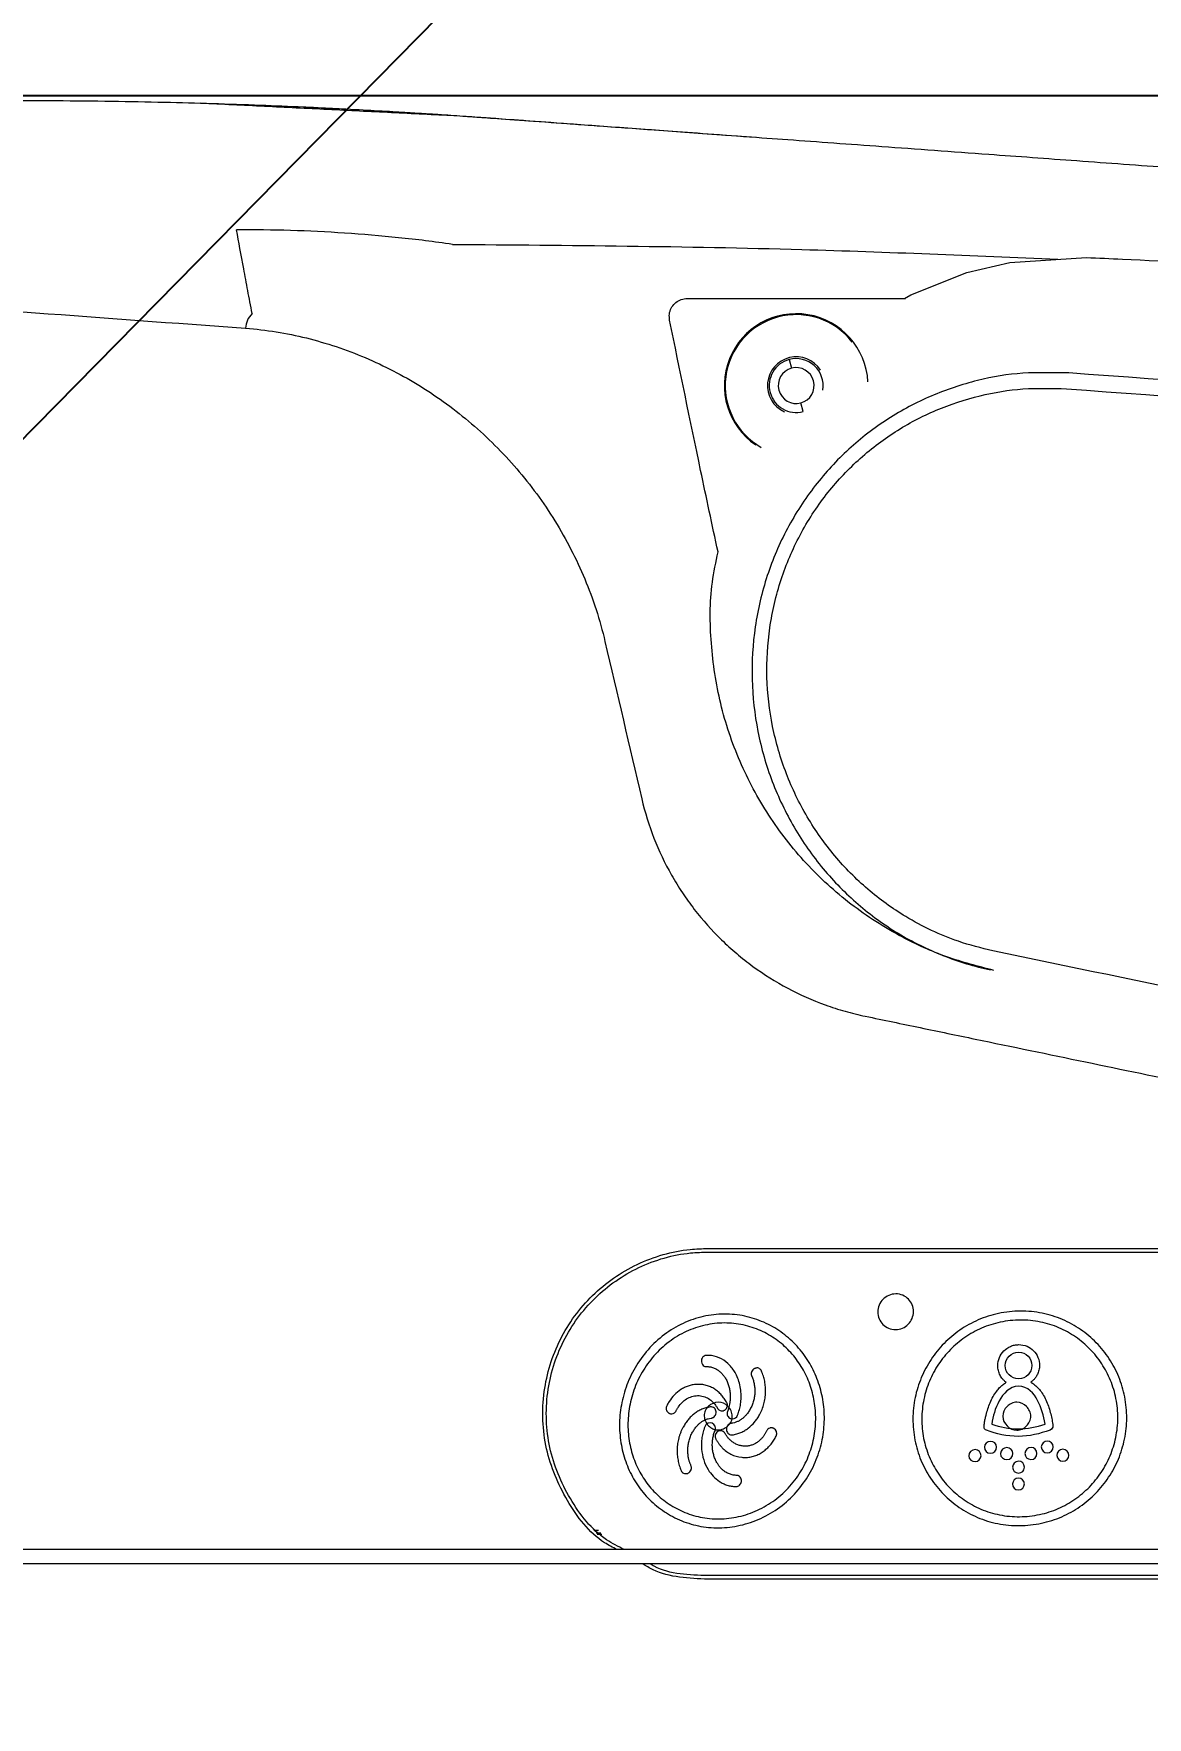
# Model space of a CAD drawing. Extents: x 1268 to 7307, y -579 to 1973.
# Drawn here: x 1518.3 to 1580.3, y 174.6 to 268.3 of the extents above; entities that cross this region are included whole.
import ezdxf

# ---------------------------------------------------------------- set-up
doc = ezdxf.new("R2010")
doc.units = 0
doc.header["$LTSCALE"] = 20
doc.header["$MEASUREMENT"] = 0
doc.layers.get('0').update_dxf_attribs({"linetype": 'CONTINUOUS'})
doc.layers.get('DEFPOINTS').update_dxf_attribs({"linetype": 'CONTINUOUS'})
doc.styles.get("Standard").update_dxf_attribs({"font": 'NanumGothic.ttf'})
doc.dimstyles.get("Standard").update_dxf_attribs({"dimtxt": 2.7, "dimasz": 2.5, "dimexe": 1.5, "dimexo": 1.5, "dimgap": 1.5, "dimtad": 1, "dimdec": 0, "dimlfac": 10, "dimzin": 0, "dimdsep": 46, "dimtxsty": 'Standard', "dimcen": 0, "dimclrt": 2, "dimadec": 0, "dimazin": 0, "dimtfac": 1, "dimtdec": 0, "dimtmove": 0, "dimatfit": 3, "dimfxl": 0, "dimtolj": 1, "dimtzin": 0, "dimarcsym": 0})

# ---------------------------------------------------------------- blocks, each defined once
blk = doc.blocks.new('*D33')
at = {"color": 3, "lineweight": -2}
for p, q in [((1588.554, 264.808), (1291.513, 264.808)), ((1296.513, 244.808), (1296.513, 52.105)), ((1296.513, -187.53), (1296.513, 5.173)), ((1431.038, -207.53), (1291.513, -207.53))]:
    blk.add_line(p, q, dxfattribs=at)
at = {"color": 3}
for points in [[(1293.18, 244.808), (1299.847, 244.808), (1296.513, 264.808)], [(1293.18, -187.53), (1299.847, -187.53), (1296.513, -207.53)]]:
    blk.add_solid(points, dxfattribs=at)
at = {"layer": 'DEFPOINTS', "color": 0}
for p in [(1296.513, 264.808), (1590.054, 264.808), (1432.538, -207.53)]:
    blk.add_point(p, dxfattribs=at)
at = {"color": 2, "insert": (1296.513, 28.639), "char_height": 25, "attachment_point": 5}
blk.add_mtext('\\A1;475', dxfattribs=at)
blk = doc.blocks.new('*D35')
at = {"color": 3, "lineweight": -2}
for p, q in [((2087.964, 209.622), (2087.964, -460.781)), ((1407.538, -209.03), (1407.538, -460.781)), ((1427.538, -455.781), (2067.964, -455.781))]:
    blk.add_line(p, q, dxfattribs=at)
at = {"color": 3}
for points in [[(1427.538, -452.448), (1427.538, -459.114), (1407.538, -455.781)], [(2067.964, -452.448), (2067.964, -459.114), (2087.964, -455.781)]]:
    blk.add_solid(points, dxfattribs=at)
at = {"layer": 'DEFPOINTS', "color": 0}
for p in [(2087.964, 211.122), (1407.538, -207.53), (2087.964, -455.781)]:
    blk.add_point(p, dxfattribs=at)
at = {"color": 2, "insert": (1747.751, -432.172), "char_height": 25, "attachment_point": 5}
blk.add_mtext('\\A1;680', dxfattribs=at)
blk = doc.blocks.new('A$C46AA2DB5')
at = {"color": 7, "linetype": 'Continuous', "lineweight": 15}
for p, q in [((127.705, 81.101), (139.852, 81.101)), ((133.382, 77.703), (133.511, 77.22)), ((134.158, 74.808), (134.029, 75.289)), ((122.892, 12.409), (122.633, 12.409)), ((122.691, 12.343), (122.949, 12.343))]:
    blk.add_line(p, q, dxfattribs=at)
at = {"color": 7, "linetype": 'Continuous', "lineweight": 15, "flags": 128}
blk.add_lwpolyline([(139.805, 81.101), (140.147, 81.308), (143.272, 82.549), (145.657, 83.112), (149.921, 83.383), (149.921, 83.383), (149.921, 83.383)], dxfattribs=at)
at = {"color": 7, "linetype": 'Continuous', "lineweight": 15}
for centre, radius, start, end in [((104.271, 79.429), 1.136, 133.00834, 179.22493), ((133.77, 76.255), 4, 3.02273, 235.68553), ((133.77, 76.255), 3.948, 37.70177, 240.54084), ((133.77, 76.255), 1.6, 32.44035, 245.8085), ((133.77, 76.255), 1.5, 105, 285), ((133.77, 76.255), 1, 105, 285), ((133.77, 76.255), 1.5, 350.52139, 105), ((133.77, 76.255), 1, 285, 105)]:
    blk.add_arc(centre, radius, start, end, dxfattribs=at)
for points, knots in [([(27.184, 85.83), (31.2, 86.619), (39.031, 88.156), (50.416, 89.756), (60.835, 90.868), (70.043, 91.55), (77.992, 91.926), (84.24, 92.083), (88.971, 92.126), (92.494, 92.12), (95.63, 92.086), (99.427, 92.013), (102.973, 91.905), (105.931, 91.783), (107.464, 91.712), (108.904, 91.641), (110.524, 91.552), (111.926, 91.47), (113.039, 91.4), (113.922, 91.343), (114.584, 91.298), (115.241, 91.252), (115.926, 91.204), (117.272, 91.108), (119.319, 90.96), (121.941, 90.77), (125.014, 90.547), (128.791, 90.272), (133.298, 89.944), (138.542, 89.562), (143.982, 89.166), (149.408, 88.77), (154.66, 88.387), (160.212, 87.983), (166.011, 87.56), (169.929, 87.274), (171.917, 87.129)], [0, 0, 0, 0, 0.06588, 0.12849, 0.184468, 0.23369, 0.276023, 0.311348, 0.333203, 0.351273, 0.367744, 0.383278, 0.41167, 0.424411, 0.430365, 0.4364, 0.44979, 0.466374, 0.483853, 0.504703, 0.529161, 0.556654, 0.586539, 0.618902, 0.653783, 0.682664, 0.713064, 0.744985, 0.778423, 0.813373, 0.84983, 0.878166, 0.907344, 0.937361, 0.968219, 1, 1, 1, 1]), ([(115.411, 91.245), (115.623, 91.229), (116.046, 91.199), (116.719, 91.151), (118.435, 91.026), (121.038, 90.837), (124.527, 90.583), (128.034, 90.328), (130.609, 90.14), (131.51, 90.074)], [0, 0, 0, 0, 0.155867, 0.310461, 0.463993, 0.616573, 0.768215, 0.918931, 1, 1, 1, 1]), ([(25.459, 85.216), (25.458, 85.216), (26.058, 85.172), (27.856, 85.041), (28.606, 84.986), (29.617, 84.91), (29.732, 84.901), (29.908, 84.888), (29.967, 84.884), (30.086, 84.875), (30.147, 84.87), (30.475, 84.844), (30.802, 84.818), (31.583, 84.758), (32.037, 84.724), (33.07, 84.645), (33.65, 84.601), (35.572, 84.456), (37.095, 84.342), (39.739, 84.144), (40.683, 84.073), (42.674, 83.925), (43.721, 83.847), (47.015, 83.601), (49.412, 83.423), (54.604, 83.037), (57.398, 82.829), (61.892, 82.496), (63.441, 82.381), (65.842, 82.203), (66.657, 82.143), (68.305, 82.021), (69.138, 81.959), (73.344, 81.649), (76.815, 81.392), (83.97, 80.863), (87.653, 80.59), (95.233, 80.029), (99.129, 79.741), (103.135, 79.445)], [0, 0, 0, 0, 0.25, 0.25, 0.375, 0.375, 0.390625, 0.390625, 0.398438, 0.398438, 0.40625, 0.40625, 0.4375, 0.4375, 0.46875, 0.46875, 0.5, 0.5, 0.5625, 0.5625, 0.59375, 0.59375, 0.625, 0.625, 0.6875, 0.6875, 0.75, 0.75, 0.78125, 0.78125, 0.796875, 0.796875, 0.8125, 0.8125, 0.875, 0.875, 0.9375, 0.9375, 1, 1, 1, 1]), ([(114.638, 84.114), (113.641, 84.258), (112.643, 84.381), (110.645, 84.588), (109.644, 84.673), (106.64, 84.872), (104.638, 84.933), (102.633, 84.922)], [0, 0, 0, 0, 0.25, 0.25, 0.5, 0.5, 1, 1, 1, 1]), ([(103.496, 80.26), (103.411, 80.699), (103.331, 81.126), (103.175, 81.955), (103.1, 82.357), (102.883, 83.524), (102.751, 84.25), (102.633, 84.922)], [0, 0, 0, 0, 0.25, 0.25, 0.5, 0.5, 1, 1, 1, 1]), ([(114.638, 84.114), (121.123, 84.062), (132.361, 83.973), (143.588, 83.488), (148.336, 83.282)], [0, 0, 0, 0, 0.5771032, 1, 1, 1, 1]), ([(149.921, 83.383), (150.587, 83.353), (153.917, 83.205), (167.9, 82.493), (182.501, 81.538), (194.442, 80.776), (195.738, 80.693)], [0, 0, 0, 0, 0.043576, 0.2178821, 0.9151174, 1, 1, 1, 1]), ([(126.726, 79.901), (126.714, 80.014), (126.691, 80.239), (126.8, 80.566), (127.003, 80.84), (127.287, 81.03), (127.536, 81.096), (127.677, 81.1), (127.705, 81.101)], [0, 0, 0, 0, 0.190439, 0.380886, 0.571144, 0.761285, 0.951491, 1, 1, 1, 1]), ([(129.42, 66.999), (129.096, 68.511), (128.177, 72.807), (127.296, 77.112), (126.726, 79.901)], [0, 0, 0, 0, 0.351899, 1, 1, 1, 1]), ([(103.135, 79.445), (104.278, 79.36), (105.403, 79.177), (107.069, 78.766), (107.62, 78.606), (108.715, 78.24), (109.257, 78.035), (110.85, 77.359), (111.874, 76.827), (113.354, 75.909), (113.838, 75.583), (114.786, 74.89), (115.252, 74.521), (116.603, 73.365), (117.441, 72.528), (118.604, 71.176), (118.975, 70.709), (119.686, 69.741), (120.025, 69.239), (120.984, 67.69), (121.537, 66.615), (122.469, 64.38), (122.848, 63.22), (123.13, 62.014)], [0, 0, 0, 0, 0.125, 0.125, 0.1875, 0.1875, 0.25, 0.25, 0.375, 0.375, 0.4375, 0.4375, 0.5, 0.5, 0.625, 0.625, 0.6875, 0.6875, 0.75, 0.75, 0.875, 0.875, 1, 1, 1, 1]), ([(148.94, 76.959), (148.94, 76.959), (148.085, 76.959), (146.381, 77.036), (143.791, 76.584), (141.253, 75.743), (138.827, 74.457), (136.647, 72.77), (134.746, 70.717), (133.212, 68.338), (132.074, 65.683), (131.411, 62.845), (131.232, 59.912), (131.561, 57), (132.356, 54.216), (133.595, 51.637), (135.204, 49.334), (137.163, 47.347), (139.404, 45.708), (141.904, 44.486), (143.677, 43.925), (144.59, 43.754), (144.59, 43.754)], [0, 0, 0, 0, 0.000001, 0.050954, 0.101904, 0.156146, 0.210384, 0.265166, 0.319947, 0.376463, 0.432986, 0.491224, 0.549472, 0.607681, 0.665894, 0.72237, 0.778842, 0.834059, 0.889268, 0.944635, 0.999999, 1, 1, 1, 1]), ([(660.362, 39.629), (660.306, 39.633), (660.193, 39.642), (659.19, 39.716), (657.47, 39.842), (654.831, 40.033), (651.918, 40.241), (648.659, 40.474), (645.289, 40.715), (641.223, 41.007), (636.465, 41.35), (631.024, 41.743), (624.952, 42.181), (618.32, 42.661), (610.679, 43.214), (602.036, 43.84), (592.424, 44.538), (582.4, 45.268), (571.902, 46.033), (560.932, 46.833), (549.57, 47.663), (538.052, 48.504), (526.442, 49.351), (514.801, 50.201), (495.629, 51.599), (468.92, 53.546), (433.738, 56.112), (398.656, 58.743), (362.194, 61.402), (326.216, 64.028), (290.731, 66.622), (255.232, 69.218), (219.748, 71.809), (184.299, 74.393), (160.724, 76.104), (148.939, 76.959)], [0, 0, 0, 0, 0.027372, 0.054795, 0.082215, 0.109598, 0.136936, 0.151643, 0.166403, 0.181164, 0.195871, 0.210561, 0.225305, 0.240052, 0.254747, 0.272442, 0.290188, 0.307935, 0.32563, 0.34405, 0.362487, 0.380988, 0.399545, 0.418111, 0.436617, 0.49118, 0.545744, 0.604368, 0.662992, 0.719145, 0.775332, 0.831526, 0.887707, 0.943865, 1, 1, 1, 1]), ([(144.716, 44.8), (144.069, 44.961), (142.375, 45.383), (139.996, 46.529), (137.708, 48.181), (135.853, 50.055), (134.325, 52.224), (133.146, 54.653), (132.385, 57.277), (132.065, 60.023), (132.227, 62.789), (132.848, 65.467), (133.92, 67.971), (135.369, 70.215), (137.168, 72.149), (139.232, 73.738), (141.529, 74.946), (143.934, 75.738), (146.386, 76.146), (148.003, 76.1), (148.811, 76.078)], [0, 0, 0, 0, 0.042133, 0.110458, 0.165742, 0.221034, 0.277576, 0.334122, 0.392344, 0.45056, 0.508731, 0.56689, 0.623305, 0.679715, 0.734449, 0.789185, 0.843487, 0.897795, 0.948896, 1, 1, 1, 1]), ([(148.811, 76.078), (160.601, 75.213), (184.187, 73.485), (219.652, 70.892), (255.152, 68.301), (290.667, 65.711), (326.168, 63.122), (361.616, 60.536), (397.004, 57.954), (431.324, 55.377), (466.598, 52.803), (494.021, 50.804), (513.683, 49.367), (525.589, 48.492), (537.465, 47.617), (549.245, 46.745), (560.867, 45.884), (572.024, 45.054), (582.639, 44.265), (592.713, 43.518), (602.373, 42.803), (611.061, 42.162), (618.746, 41.594), (625.418, 41.099), (631.527, 40.646), (637, 40.24), (641.785, 39.888), (645.872, 39.589), (649.259, 39.342), (652.525, 39.107), (655.44, 38.899), (658.082, 38.708), (659.807, 38.584), (660.814, 38.511), (660.927, 38.503), (660.983, 38.499)], [0, 0, 0, 0, 0.056053, 0.11213, 0.168229, 0.22434, 0.280444, 0.336516, 0.392465, 0.448413, 0.504362, 0.560311, 0.5792, 0.59815, 0.617091, 0.635974, 0.65479, 0.673589, 0.69134, 0.709143, 0.726945, 0.744697, 0.759462, 0.774279, 0.789092, 0.803853, 0.818628, 0.833458, 0.848287, 0.863062, 0.890402, 0.917786, 0.945205, 0.972628, 1, 1, 1, 1]), ([(144.768, 43.718), (143.887, 43.945), (142.125, 44.4), (139.431, 45.616), (136.761, 47.329), (134.251, 49.617), (132.168, 52.304), (130.556, 55.304), (129.475, 58.54), (128.972, 61.905), (128.949, 64.768), (129.302, 66.438), (129.42, 66.999)], [0, 0, 0, 0, 0.088255, 0.17651, 0.285824, 0.395139, 0.50485, 0.614563, 0.724495, 0.834429, 0.94431, 1, 1, 1, 1]), ([(125.176, 53.261), (125.528, 51.758), (126.083, 50.345), (127.022, 48.687), (127.223, 48.359), (127.647, 47.721), (127.869, 47.412), (128.566, 46.51), (129.07, 45.945), (129.885, 45.151), (130.167, 44.895), (130.75, 44.402), (131.053, 44.164), (131.981, 43.487), (132.626, 43.083), (133.968, 42.369), (134.664, 42.059), (135.749, 41.666), (136.118, 41.546), (136.862, 41.336), (137.237, 41.243), (137.617, 41.165)], [0, 0, 0, 0, 0.25, 0.25, 0.3125, 0.3125, 0.375, 0.375, 0.5, 0.5, 0.5625, 0.5625, 0.625, 0.625, 0.75, 0.75, 0.875, 0.875, 0.9375, 0.9375, 1, 1, 1, 1]), ([(236.798, 25.696), (236.146, 25.832), (232.883, 26.508), (219.178, 29.351), (197.621, 33.824), (170.185, 39.516), (153.206, 43.039), (144.716, 44.8)], [0, 0, 0, 0, 0.02123, 0.10615, 0.44585, 0.722876, 1, 1, 1, 1]), ([(144.622, 43.747), (144.621, 43.747), (144.619, 43.748), (144.617, 43.748), (144.616, 43.748)], [0, 0, 0, 0, 0.4997034, 1, 1, 1, 1]), ([(137.617, 41.165), (138.635, 40.953), (139.654, 40.742), (141.694, 40.318), (142.715, 40.107), (145.776, 39.471), (147.818, 39.048), (153.943, 37.777), (158.028, 36.929), (170.288, 34.386), (178.467, 32.689), (203.015, 27.596), (219.393, 24.198), (235.783, 20.798)], [0, 0, 0, 0, 0.03125, 0.03125, 0.0625, 0.0625, 0.125, 0.125, 0.25, 0.25, 0.5, 0.5, 1, 1, 1, 1]), ([(123.796, 11.487), (123.561, 11.609), (122.396, 12.212), (120.926, 14.161), (119.693, 17.063), (119.567, 20.249), (120.496, 23.252), (122.322, 25.752), (124.866, 27.506), (127.182, 28.186), (128.534, 28.232), (128.867, 28.244)], [0, 0, 0, 0, 0.03412, 0.168882, 0.301765, 0.438181, 0.567023, 0.696294, 0.825818, 0.957006, 1, 1, 1, 1]), ([(128.867, 28.244), (130.982, 28.244), (133.1, 28.244), (136.282, 28.244), (137.343, 28.244), (139.467, 28.244), (140.529, 28.244), (145.84, 28.244), (150.09, 28.244), (162.845, 28.244), (171.353, 28.244), (179.867, 28.244)], [0, 0, 0, 0, 0.125, 0.125, 0.1875, 0.1875, 0.25, 0.25, 0.5, 0.5, 1, 1, 1, 1]), ([(124.202, 11.487), (123.867, 11.657), (122.62, 12.289), (121.076, 14.267), (119.889, 17.11), (119.771, 20.223), (120.671, 23.153), (122.467, 25.607), (124.954, 27.329), (127.222, 27.989), (128.543, 28.033), (128.867, 28.044)], [0, 0, 0, 0, 0.048654, 0.181078, 0.313762, 0.444934, 0.573671, 0.700876, 0.828497, 0.957927, 1, 1, 1, 1]), ([(128.867, 28.044), (130.982, 28.044), (133.1, 28.044), (136.282, 28.044), (137.343, 28.044), (139.467, 28.044), (140.529, 28.044), (145.84, 28.044), (150.091, 28.044), (162.845, 28.044), (171.353, 28.044), (179.867, 28.044)], [0, 0, 0, 0, 0.125, 0.125, 0.1875, 0.1875, 0.25, 0.25, 0.5, 0.5, 1, 1, 1, 1]), ([(138.314, 24.715), (138.315, 24.846), (138.368, 25.103), (138.586, 25.433), (138.915, 25.657), (139.31, 25.742), (139.706, 25.664), (140.031, 25.439), (140.246, 25.112), (140.321, 24.723), (140.241, 24.336), (140.023, 24.008), (139.694, 23.784), (139.3, 23.699), (138.905, 23.776), (138.579, 24), (138.364, 24.327), (138.314, 24.585), (138.314, 24.715)], [0, 0, 0, 0, 0.062788, 0.124103, 0.186242, 0.250521, 0.314803, 0.376358, 0.437614, 0.50034, 0.562998, 0.624193, 0.686207, 0.75037, 0.814573, 0.876051, 0.937248, 1, 1, 1, 1]), ([(123.942, 18.538), (123.95, 18.918), (124.037, 19.688), (124.378, 20.817), (124.936, 21.897), (125.708, 22.866), (126.658, 23.66), (127.732, 24.229), (128.879, 24.555), (130.051, 24.628), (131.187, 24.452), (132.232, 24.052), (133.151, 23.465), (133.929, 22.723), (134.551, 21.855), (135.006, 20.884), (135.283, 19.832), (135.37, 18.724), (135.252, 17.59), (134.92, 16.468), (134.366, 15.397), (133.593, 14.432), (132.632, 13.639), (131.538, 13.07), (130.375, 12.739), (129.193, 12.661), (128.055, 12.832), (127.011, 13.223), (126.09, 13.803), (125.313, 14.54), (124.696, 15.41), (124.25, 16.384), (123.984, 17.439), (123.934, 18.169), (123.942, 18.538)], [0, 0, 0, 0, 0.031096, 0.063086, 0.095945, 0.12988, 0.163756, 0.196652, 0.228996, 0.261182, 0.292672, 0.323059, 0.352775, 0.382002, 0.410987, 0.440102, 0.469592, 0.499725, 0.530663, 0.562359, 0.594916, 0.628665, 0.662724, 0.696101, 0.728931, 0.761284, 0.792697, 0.823049, 0.852749, 0.882007, 0.911054, 0.940232, 0.969799, 1, 1, 1, 1]), ([(140.264, 18.761), (140.266, 19.158), (140.349, 19.944), (140.697, 21.067), (141.246, 22.09), (141.975, 22.988), (142.862, 23.734), (143.888, 24.305), (145.033, 24.667), (146.247, 24.797), (147.459, 24.681), (148.597, 24.326), (149.617, 23.763), (150.496, 23.021), (151.216, 22.126), (151.754, 21.106), (152.091, 19.987), (152.202, 18.809), (152.079, 17.631), (151.733, 16.512), (151.187, 15.492), (150.462, 14.596), (149.579, 13.85), (148.556, 13.277), (147.414, 12.913), (146.202, 12.779), (144.99, 12.89), (143.849, 13.241), (142.826, 13.801), (141.943, 14.541), (141.219, 15.435), (140.676, 16.456), (140.337, 17.578), (140.262, 18.364), (140.264, 18.761)], [0, 0, 0, 0, 0.031809, 0.062908, 0.093643, 0.124251, 0.154935, 0.185939, 0.217769, 0.250595, 0.283303, 0.314881, 0.345773, 0.376349, 0.406855, 0.437489, 0.468474, 0.500137, 0.531795, 0.56277, 0.593398, 0.623914, 0.654517, 0.685451, 0.71722, 0.75001, 0.782706, 0.814305, 0.845235, 0.875858, 0.906419, 0.93712, 0.968198, 1, 1, 1, 1]), ([(124.41, 18.548), (124.417, 18.896), (124.497, 19.6), (124.807, 20.633), (125.317, 21.621), (126.022, 22.51), (126.898, 23.238), (127.893, 23.762), (128.954, 24.064), (130.033, 24.13), (131.072, 23.964), (132.025, 23.595), (132.864, 23.057), (133.573, 22.378), (134.14, 21.583), (134.556, 20.694), (134.808, 19.732), (134.887, 18.717), (134.777, 17.678), (134.472, 16.647), (133.963, 15.663), (133.253, 14.779), (132.372, 14.054), (131.372, 13.533), (130.307, 13.231), (129.225, 13.16), (128.182, 13.317), (127.224, 13.676), (126.38, 14.208), (125.668, 14.885), (125.102, 15.682), (124.693, 16.575), (124.449, 17.541), (124.403, 18.211), (124.41, 18.548)], [0, 0, 0, 0, 0.031046, 0.06296, 0.095727, 0.129561, 0.163554, 0.196813, 0.229518, 0.261824, 0.293214, 0.323496, 0.353107, 0.382245, 0.411163, 0.44022, 0.469658, 0.499737, 0.530678, 0.562452, 0.595093, 0.628878, 0.662897, 0.696193, 0.728945, 0.761282, 0.792715, 0.823072, 0.852772, 0.882031, 0.911083, 0.940265, 0.969824, 1, 1, 1, 1]), ([(140.76, 18.763), (140.761, 19.127), (140.837, 19.847), (141.156, 20.877), (141.66, 21.815), (142.327, 22.638), (143.14, 23.322), (144.081, 23.846), (145.131, 24.177), (146.244, 24.296), (147.355, 24.191), (148.398, 23.865), (149.333, 23.349), (150.139, 22.668), (150.798, 21.849), (151.292, 20.914), (151.601, 19.887), (151.703, 18.807), (151.59, 17.728), (151.272, 16.702), (150.772, 15.767), (150.107, 14.945), (149.298, 14.261), (148.36, 13.736), (147.313, 13.403), (146.201, 13.28), (145.09, 13.382), (144.045, 13.704), (143.108, 14.217), (142.298, 14.896), (141.635, 15.715), (141.137, 16.651), (140.826, 17.679), (140.758, 18.399), (140.76, 18.763)], [0, 0, 0, 0, 0.031804, 0.0629, 0.093633, 0.12424, 0.154924, 0.185931, 0.217764, 0.250587, 0.283293, 0.314871, 0.345763, 0.37634, 0.406848, 0.437484, 0.468471, 0.500138, 0.531799, 0.562778, 0.59341, 0.62393, 0.654537, 0.685475, 0.717247, 0.75004, 0.782737, 0.814335, 0.845261, 0.875879, 0.906435, 0.937131, 0.968204, 1, 1, 1, 1]), ([(145.458, 20.795), (145.434, 20.813), (145.387, 20.848), (145.323, 20.909), (145.252, 20.984), (145.18, 21.078), (145.088, 21.231), (145.007, 21.445), (144.967, 21.78), (145.049, 22.177), (145.305, 22.561), (145.624, 22.781), (145.918, 22.875), (146.232, 22.907), (146.621, 22.835), (147.005, 22.575), (147.255, 22.189), (147.327, 21.798), (147.294, 21.514), (147.243, 21.346), (147.184, 21.208), (147.097, 21.064), (146.978, 20.921), (146.882, 20.843), (146.833, 20.804)], [0, 0, 0, 0, 0.015243, 0.030459, 0.045739, 0.068692, 0.091635, 0.138081, 0.185969, 0.264673, 0.341649, 0.419055, 0.459504, 0.500311, 0.581768, 0.65832, 0.734493, 0.81392, 0.858651, 0.881405, 0.904233, 0.936098, 0.967748, 1, 1, 1, 1]), ([(130.505, 18.964), (130.524, 19.015), (130.564, 19.117), (130.611, 19.274), (130.65, 19.433), (130.679, 19.595), (130.707, 19.837), (130.714, 20.159), (130.666, 20.551), (130.566, 20.925), (130.385, 21.341), (130.086, 21.764), (129.625, 22.13), (129.194, 22.276), (128.906, 22.296), (128.789, 22.298), (128.684, 22.279), (128.574, 22.216), (128.496, 22.082), (128.487, 21.93), (128.54, 21.789), (128.633, 21.702), (128.716, 21.675), (128.768, 21.671), (128.813, 21.673), (128.913, 21.668), (129.067, 21.643), (129.256, 21.571), (129.429, 21.468), (129.579, 21.344), (129.713, 21.203), (129.787, 21.099), (129.824, 21.046)], [0, 0, 0, 0, 0.0246314, 0.0492308, 0.0738883, 0.0986934, 0.123734, 0.1838208, 0.2437294, 0.3021288, 0.3590572, 0.4489812, 0.5347646, 0.6238251, 0.6509705, 0.6665022, 0.6769026, 0.6992465, 0.7211924, 0.7439389, 0.7660237, 0.7878564, 0.7992344, 0.8052772, 0.811535, 0.819765, 0.8506747, 0.8822022, 0.91149, 0.9422039, 0.9706968, 1, 1, 1, 1]), ([(131.453, 21.557), (131.44, 21.551), (131.414, 21.539), (131.379, 21.514), (131.328, 21.466), (131.288, 21.399), (131.267, 21.32), (131.263, 21.261), (131.269, 21.203), (131.285, 21.169), (131.292, 21.152)], [0, 0, 0, 0, 0.087997, 0.176161, 0.266471, 0.520402, 0.643446, 0.766633, 0.885666, 1, 1, 1, 1]), ([(131.838, 21.422), (131.834, 21.433), (131.825, 21.456), (131.805, 21.487), (131.777, 21.52), (131.738, 21.553), (131.671, 21.588), (131.591, 21.601), (131.51, 21.587), (131.473, 21.567), (131.453, 21.557)], [0, 0, 0, 0, 0.077345, 0.155936, 0.237465, 0.357371, 0.480209, 0.728143, 0.861644, 1, 1, 1, 1]), ([(145.4, 21.722), (145.399, 21.319), (145.732, 20.987), (146.568, 20.991), (146.881, 21.324), (146.885, 22.133), (146.577, 22.478), (145.728, 22.474), (145.402, 22.129), (145.4, 21.724), (145.4, 21.724), (145.4, 21.723), (145.4, 21.722)], [0.000411, 0.000411, 0.000411, 0.000411, 0.25, 0.25, 0.5, 0.5, 0.75, 0.75, 1, 1, 1, 1.000411, 1.000411, 1.000411, 1.000411]), ([(128.22, 20.676), (128.181, 20.673), (128.103, 20.668), (127.986, 20.65), (127.871, 20.624), (127.722, 20.58), (127.544, 20.506), (127.277, 20.355), (126.979, 20.105), (126.738, 19.799), (126.608, 19.572), (126.544, 19.444), (126.527, 19.343), (126.546, 19.238), (126.598, 19.147), (126.663, 19.094), (126.724, 19.063), (126.779, 19.041), (126.876, 19.037), (126.996, 19.087), (127.07, 19.168), (127.108, 19.24), (127.145, 19.314), (127.241, 19.472), (127.41, 19.68), (127.66, 19.881), (127.954, 20.018), (128.28, 20.07), (128.607, 20.03), (128.9, 19.898), (129.141, 19.703), (129.285, 19.523), (129.357, 19.407), (129.379, 19.369), (129.396, 19.337), (129.43, 19.289), (129.494, 19.236), (129.589, 19.199), (129.678, 19.2), (129.747, 19.223), (129.779, 19.244), (129.795, 19.255)], [0, 0, 0, 0, 0.0183895, 0.0366824, 0.0549655, 0.0733258, 0.1085411, 0.1443984, 0.215355, 0.2870759, 0.3232024, 0.3362189, 0.3532291, 0.3692298, 0.3849788, 0.4011704, 0.4076111, 0.4168896, 0.4287222, 0.4518107, 0.4750562, 0.4779577, 0.4889614, 0.5137034, 0.5630398, 0.612038, 0.6611155, 0.712173, 0.7638423, 0.8125437, 0.8602622, 0.907382, 0.9190137, 0.9236743, 0.9283052, 0.9357106, 0.9509508, 0.9665242, 0.9824603, 0.9910829, 1, 1, 1, 1]), ([(129.898, 19.679), (129.878, 19.715), (129.837, 19.788), (129.768, 19.891), (129.695, 19.991), (129.587, 20.119), (129.439, 20.267), (129.235, 20.421), (129.012, 20.545), (128.763, 20.634), (128.497, 20.684), (128.313, 20.679), (128.22, 20.676)], [0, 0, 0, 0, 0.0603585, 0.1202452, 0.1798575, 0.2393957, 0.3629901, 0.4835817, 0.6094372, 0.7332036, 0.8656036, 1, 1, 1, 1]), ([(129.824, 21.046), (129.843, 21.013), (129.881, 20.947), (129.93, 20.842), (129.973, 20.734), (130.023, 20.585), (130.07, 20.392), (130.1, 20.153), (130.104, 19.909), (130.084, 19.69), (130.048, 19.499), (130.006, 19.335), (129.963, 19.216), (129.936, 19.136), (129.928, 19.095), (129.925, 19.027), (129.944, 18.935), (129.996, 18.856), (130.045, 18.814), (130.079, 18.792), (130.103, 18.782), (130.115, 18.777)], [0, 0, 0, 0, 0.047591, 0.09544, 0.143722, 0.192608, 0.290574, 0.389857, 0.490863, 0.592534, 0.662121, 0.73163, 0.801441, 0.81885, 0.836056, 0.85335, 0.902541, 0.950745, 0.967224, 0.983533, 1, 1, 1, 1]), ([(130.217, 17.872), (130.258, 17.879), (130.339, 17.892), (130.459, 17.922), (130.577, 17.959), (130.727, 18.018), (130.907, 18.108), (131.174, 18.287), (131.407, 18.512), (131.602, 18.771), (131.714, 18.96), (131.804, 19.133), (131.893, 19.336), (131.979, 19.595), (132.045, 19.913), (132.072, 20.23), (132.064, 20.545), (132.022, 20.85), (131.95, 21.145), (131.876, 21.33), (131.838, 21.422)], [0, 0, 0, 0, 0.027808, 0.055435, 0.082999, 0.110617, 0.163937, 0.217914, 0.325162, 0.379301, 0.434512, 0.472384, 0.50978, 0.583346, 0.654825, 0.726762, 0.796342, 0.865845, 0.933434, 1, 1, 1, 1]), ([(131.292, 21.152), (131.307, 21.118), (131.336, 21.05), (131.373, 20.944), (131.404, 20.834), (131.439, 20.683), (131.466, 20.487), (131.473, 20.246), (131.453, 20.003), (131.403, 19.759), (131.325, 19.521), (131.246, 19.372), (131.206, 19.297)], [0, 0, 0, 0, 0.0577723, 0.1161327, 0.175279, 0.2354012, 0.358873, 0.4827519, 0.6110083, 0.7377776, 0.8697259, 1, 1, 1, 1]), ([(144.222, 18.34), (144.23, 18.409), (144.247, 18.549), (144.285, 18.758), (144.342, 19.018), (144.428, 19.321), (144.557, 19.671), (144.718, 20.002), (144.899, 20.282), (145.084, 20.499), (145.261, 20.666), (145.393, 20.753), (145.458, 20.795)], [0, 0, 0, 0, 0.073804, 0.148533, 0.224327, 0.355862, 0.481351, 0.617723, 0.743893, 0.833348, 0.918248, 1, 1, 1, 1]), ([(146.833, 20.804), (146.864, 20.785), (146.926, 20.746), (147.015, 20.68), (147.102, 20.608), (147.185, 20.528), (147.266, 20.44), (147.389, 20.29), (147.545, 20.056), (147.761, 19.623), (147.91, 19.165), (148.011, 18.707), (148.041, 18.483), (148.057, 18.371)], [0, 0, 0, 0, 0.038758, 0.07811, 0.118236, 0.159303, 0.201471, 0.244884, 0.367564, 0.500634, 0.759342, 0.879419, 1, 1, 1, 1]), ([(130.201, 18.761), (130.16, 18.561), (130.023, 18.391), (129.77, 18.225), (129.676, 18.183), (129.481, 18.138), (129.377, 18.136), (129.183, 18.179), (129.089, 18.223), (128.926, 18.341), (128.855, 18.414), (128.741, 18.581), (128.698, 18.672), (128.649, 18.869), (128.645, 18.972), (128.705, 19.272), (128.841, 19.443), (129.18, 19.664), (129.388, 19.719), (129.786, 19.637), (129.956, 19.504), (130.125, 19.255), (130.168, 19.161), (130.216, 18.967), (130.221, 18.862), (130.201, 18.761)], [0, 0, 0, 0, 0.125, 0.125, 0.1875, 0.1875, 0.25, 0.25, 0.3125, 0.3125, 0.375, 0.375, 0.4375, 0.4375, 0.5, 0.5, 0.625, 0.625, 0.75, 0.75, 0.875, 0.875, 0.9375, 0.9375, 1, 1, 1, 1]), ([(129.795, 19.255), (129.807, 19.263), (129.831, 19.279), (129.862, 19.309), (129.906, 19.364), (129.935, 19.436), (129.945, 19.516), (129.94, 19.575), (129.926, 19.631), (129.907, 19.663), (129.898, 19.679)], [0, 0, 0, 0, 0.089511, 0.178636, 0.269269, 0.522156, 0.644058, 0.767117, 0.885554, 1, 1, 1, 1]), ([(147.616, 18.476), (147.546, 18.949), (147.421, 19.38), (147, 20.163), (146.668, 20.576), (146.143, 20.574), (145.635, 20.571), (145.289, 20.161), (144.833, 19.334), (144.719, 18.913), (144.65, 18.462)], [0, 0, 0, 0, 0.263518, 0.263518, 0.5, 0.5, 0.5, 0.742116, 0.742116, 1, 1, 1, 1]), ([(146.046, 19.686), (146.249, 19.683), (146.441, 19.586), (146.654, 19.374), (146.714, 19.291), (146.799, 19.11), (146.824, 19.009), (146.825, 18.808), (146.8, 18.707), (146.715, 18.523), (146.656, 18.439), (146.514, 18.295), (146.431, 18.235), (146.248, 18.15), (146.146, 18.126), (145.844, 18.13), (145.65, 18.226), (145.363, 18.508), (145.265, 18.7), (145.265, 19.108), (145.363, 19.303), (145.576, 19.517), (145.66, 19.578), (145.842, 19.662), (145.944, 19.687), (146.046, 19.686)], [0, 0, 0, 0, 0.125, 0.125, 0.1875, 0.1875, 0.25, 0.25, 0.3125, 0.3125, 0.375, 0.375, 0.4375, 0.4375, 0.5, 0.5, 0.625, 0.625, 0.75, 0.75, 0.875, 0.875, 0.9375, 0.9375, 1, 1, 1, 1]), ([(128.987, 19.422), (128.947, 19.416), (128.865, 19.405), (128.745, 19.378), (128.627, 19.342), (128.477, 19.283), (128.296, 19.191), (128.099, 19.055), (127.916, 18.895), (127.754, 18.716), (127.608, 18.52), (127.528, 18.379), (127.487, 18.308)], [0, 0, 0, 0, 0.063655, 0.127089, 0.190637, 0.254633, 0.376987, 0.502339, 0.624695, 0.750512, 0.874135, 1, 1, 1, 1]), ([(128.001, 18.016), (128.019, 18.048), (128.055, 18.113), (128.117, 18.206), (128.196, 18.31), (128.296, 18.422), (128.422, 18.536), (128.559, 18.633), (128.708, 18.712), (128.867, 18.772), (128.98, 18.79), (129.035, 18.799)], [0, 0, 0, 0, 0.082727, 0.164945, 0.246989, 0.37354, 0.496959, 0.623595, 0.746565, 0.874165, 1, 1, 1, 1]), ([(129.035, 18.799), (129.049, 18.801), (129.077, 18.806), (129.118, 18.821), (129.179, 18.852), (129.251, 18.917), (129.307, 19.027), (129.319, 19.149), (129.288, 19.264), (129.221, 19.361), (129.134, 19.412), (129.053, 19.427), (129.01, 19.424), (128.987, 19.422)], [0, 0, 0, 0, 0.044441, 0.088371, 0.132626, 0.258222, 0.382103, 0.505727, 0.628007, 0.746075, 0.865165, 0.930649, 1, 1, 1, 1]), ([(130.115, 18.777), (130.151, 18.759), (130.19, 18.758), (130.231, 18.759), (130.354, 18.761), (130.466, 18.849), (130.505, 18.964)], [0, 0, 0, 0, 0.5, 0.5, 0.5, 1, 1, 1, 1]), ([(131.206, 19.297), (131.188, 19.265), (131.152, 19.2), (131.09, 19.107), (131.011, 19.003), (130.911, 18.891), (130.784, 18.778), (130.647, 18.681), (130.497, 18.602), (130.337, 18.543), (130.225, 18.525), (130.169, 18.516)], [0, 0, 0, 0, 0.0827816, 0.1650678, 0.2471973, 0.3737207, 0.4971784, 0.6237516, 0.7467214, 0.8742346, 1, 1, 1, 1]), ([(127.487, 18.308), (127.461, 18.26), (127.409, 18.164), (127.342, 18.013), (127.284, 17.858), (127.221, 17.651), (127.167, 17.388), (127.139, 17.073), (127.147, 16.76), (127.189, 16.457), (127.259, 16.165), (127.332, 15.982), (127.368, 15.891)], [0, 0, 0, 0, 0.065518, 0.131011, 0.196753, 0.263013, 0.389382, 0.517053, 0.640245, 0.763491, 0.882797, 1, 1, 1, 1]), ([(127.368, 15.891), (127.373, 15.878), (127.383, 15.852), (127.405, 15.816), (127.433, 15.785), (127.478, 15.751), (127.546, 15.72), (127.617, 15.714), (127.666, 15.716), (127.695, 15.718), (127.723, 15.724), (127.763, 15.742), (127.81, 15.773), (127.873, 15.833), (127.918, 15.908), (127.938, 15.987), (127.942, 16.048), (127.935, 16.107), (127.913, 16.169), (127.884, 16.232), (127.857, 16.303), (127.833, 16.374), (127.811, 16.447), (127.792, 16.521), (127.765, 16.648), (127.74, 16.829), (127.735, 17.069), (127.756, 17.31), (127.798, 17.511), (127.846, 17.669), (127.89, 17.788), (127.941, 17.904), (127.981, 17.979), (128.001, 18.016)], [0, 0, 0, 0, 0.014754, 0.029123, 0.04357, 0.058549, 0.088255, 0.119709, 0.131552, 0.139915, 0.150647, 0.161174, 0.184978, 0.208432, 0.25168, 0.272533, 0.293309, 0.314007, 0.3347, 0.360843, 0.387012, 0.413246, 0.439584, 0.466066, 0.492728, 0.574285, 0.656256, 0.740692, 0.824911, 0.868827, 0.912534, 0.956202, 1, 1, 1, 1]), ([(128.7, 18.35), (128.68, 18.299), (128.641, 18.198), (128.594, 18.041), (128.555, 17.881), (128.517, 17.669), (128.492, 17.402), (128.502, 16.984), (128.6, 16.478), (128.831, 15.968), (129.137, 15.565), (129.43, 15.314), (129.699, 15.159), (129.921, 15.069), (130.158, 15.009), (130.324, 14.999), (130.407, 14.994)], [0, 0, 0, 0, 0.037209, 0.074358, 0.111579, 0.149007, 0.221307, 0.293657, 0.434137, 0.570427, 0.673691, 0.778883, 0.833125, 0.886459, 0.943024, 1, 1, 1, 1]), ([(129.381, 16.288), (129.362, 16.32), (129.324, 16.384), (129.275, 16.486), (129.231, 16.591), (129.181, 16.737), (129.134, 16.926), (129.104, 17.161), (129.1, 17.401), (129.123, 17.643), (129.172, 17.885), (129.227, 18.04), (129.255, 18.118)], [0, 0, 0, 0, 0.058877, 0.118259, 0.178385, 0.239489, 0.361905, 0.48633, 0.612891, 0.740046, 0.870276, 1, 1, 1, 1]), ([(129.812, 17.946), (129.807, 17.957), (129.795, 17.979), (129.772, 18.009), (129.741, 18.04), (129.7, 18.069), (129.63, 18.101), (129.527, 18.112), (129.405, 18.069), (129.31, 17.979), (129.269, 17.879), (129.259, 17.799), (129.264, 17.74), (129.278, 17.684), (129.296, 17.651), (129.306, 17.636)], [0, 0, 0, 0, 0.038885, 0.077916, 0.11785, 0.177312, 0.237186, 0.359638, 0.49332, 0.629738, 0.758217, 0.820565, 0.882297, 0.942422, 1, 1, 1, 1]), ([(130.982, 17.239), (130.946, 17.24), (130.874, 17.24), (130.768, 17.252), (130.664, 17.271), (130.564, 17.3), (130.466, 17.337), (130.371, 17.383), (130.261, 17.448), (130.14, 17.54), (130.015, 17.661), (129.904, 17.797), (129.843, 17.896), (129.812, 17.946)], [0, 0, 0, 0, 0.075677, 0.149789, 0.222841, 0.295364, 0.367897, 0.440981, 0.515144, 0.634781, 0.757758, 0.877327, 1, 1, 1, 1]), ([(130.169, 18.516), (130.153, 18.513), (130.122, 18.508), (130.077, 18.49), (130.01, 18.453), (129.937, 18.374), (129.89, 18.248), (129.891, 18.12), (129.932, 18.007), (130.008, 17.917), (130.101, 17.875), (130.173, 17.871), (130.205, 17.872), (130.217, 17.872)], [0, 0, 0, 0, 0.049786, 0.098292, 0.146708, 0.28192, 0.416143, 0.546029, 0.663925, 0.779773, 0.899333, 0.963185, 1, 1, 1, 1]), ([(132.529, 18.229), (132.518, 18.235), (132.495, 18.247), (132.457, 18.258), (132.412, 18.265), (132.359, 18.262), (132.282, 18.242), (132.21, 18.199), (132.152, 18.138), (132.119, 18.079), (132.088, 18.014), (132.051, 17.948), (132.012, 17.885), (131.97, 17.824), (131.904, 17.734), (131.806, 17.623), (131.668, 17.5), (131.516, 17.397), (131.349, 17.316), (131.17, 17.259), (131.045, 17.246), (130.982, 17.239)], [0, 0, 0, 0, 0.019716, 0.039452, 0.059689, 0.089165, 0.119604, 0.18124, 0.213618, 0.246133, 0.284494, 0.322477, 0.360155, 0.397598, 0.43488, 0.529545, 0.621901, 0.715961, 0.808077, 0.903968, 1, 1, 1, 1]), ([(130.993, 16.615), (131.038, 16.618), (131.128, 16.624), (131.262, 16.647), (131.394, 16.68), (131.563, 16.737), (131.765, 16.833), (131.987, 16.979), (132.191, 17.155), (132.371, 17.353), (132.531, 17.571), (132.616, 17.729), (132.66, 17.808)], [0, 0, 0, 0, 0.063397, 0.126544, 0.189856, 0.253743, 0.375763, 0.501192, 0.623901, 0.750064, 0.874284, 1, 1, 1, 1]), ([(147.908, 18.142), (147.313, 17.924), (146.74, 17.789), (146.13, 17.786), (145.487, 17.783), (144.921, 17.923), (144.354, 18.126)], [0, 0, 0, 0, 0.5, 0.5, 0.5, 1, 1, 1, 1]), ([(144.65, 18.462), (145.126, 18.309), (145.6, 18.199), (146.132, 18.202), (146.638, 18.204), (147.119, 18.313), (147.616, 18.476)], [0, 0, 0, 0, 0.5, 0.5, 0.5, 1, 1, 1, 1]), ([(129.306, 17.636), (129.331, 17.591), (129.38, 17.503), (129.465, 17.379), (129.556, 17.262), (129.689, 17.114), (129.877, 16.947), (130.225, 16.729), (130.567, 16.629), (130.861, 16.614), (130.945, 16.615), (130.993, 16.615)], [0, 0, 0, 0, 0.073385, 0.145446, 0.216508, 0.286907, 0.433429, 0.575944, 0.878131, 0.931721, 1, 1, 1, 1]), ([(143.732, 16.381), (143.556, 16.38), (143.371, 16.518), (143.372, 16.701), (143.373, 16.9), (143.533, 17.05), (143.735, 17.051), (143.923, 17.052), (144.055, 16.876), (144.054, 16.704), (144.053, 16.547), (143.895, 16.382), (143.732, 16.381)], [0, 0, 0, 0, 0.25, 0.25, 0.25, 0.5, 0.5, 0.5, 0.75, 0.75, 0.75, 1, 1, 1, 1]), ([(144.576, 16.854), (144.384, 16.854), (144.242, 17.004), (144.244, 17.367), (144.397, 17.51), (144.765, 17.512), (144.925, 17.378), (144.923, 16.998), (144.771, 16.855), (144.578, 16.854), (144.577, 16.854), (144.576, 16.854), (144.576, 16.854)], [0.000952, 0.000952, 0.000952, 0.000952, 0.25, 0.25, 0.5, 0.5, 0.75, 0.75, 1, 1, 1, 1.000952, 1.000952, 1.000952, 1.000952]), ([(145.496, 16.496), (145.496, 16.496), (145.496, 16.496), (145.495, 16.496), (145.296, 16.495), (145.136, 16.628), (145.137, 16.83), (145.138, 17.018), (145.314, 17.166), (145.683, 17.167), (145.832, 17.009), (145.831, 16.833), (145.831, 16.644), (145.695, 16.497), (145.496, 16.496)], [0.999458, 0.999458, 0.999458, 0.999458, 1, 1, 1, 1.25, 1.25, 1.25, 1.5, 1.5, 1.75, 1.75, 1.75, 1.999458, 1.999458, 1.999458, 1.999458]), ([(146.832, 16.502), (146.639, 16.503), (146.498, 16.652), (146.499, 16.836), (146.5, 17.006), (146.657, 17.172), (147.019, 17.173), (147.168, 17.016), (147.167, 16.839), (147.166, 16.649), (147.03, 16.503), (146.835, 16.502), (146.834, 16.502), (146.833, 16.502), (146.832, 16.502)], [0.0014471, 0.0014471, 0.0014471, 0.0014471, 0.25, 0.25, 0.25, 0.5, 0.5, 0.75, 0.75, 0.75, 1, 1, 1, 1.0014471, 1.0014471, 1.0014471, 1.0014471]), ([(147.743, 16.868), (147.743, 16.868), (147.743, 16.868), (147.743, 16.868), (147.558, 16.868), (147.409, 17.024), (147.411, 17.375), (147.57, 17.524), (147.921, 17.526), (148.079, 17.377), (148.077, 17.028), (147.927, 16.869), (147.743, 16.868)], [0.999853, 0.999853, 0.999853, 0.999853, 1, 1, 1, 1.25, 1.25, 1.5, 1.5, 1.75, 1.75, 1.999853, 1.999853, 1.999853, 1.999853]), ([(148.609, 16.403), (148.608, 16.403), (148.607, 16.403), (148.606, 16.403), (148.434, 16.402), (148.276, 16.55), (148.276, 16.723), (148.277, 16.91), (148.411, 17.072), (148.806, 17.074), (148.945, 16.907), (148.945, 16.726), (148.944, 16.561), (148.78, 16.406), (148.609, 16.403)], [0.998309, 0.998309, 0.998309, 0.998309, 1, 1, 1, 1.25, 1.25, 1.25, 1.5, 1.5, 1.75, 1.75, 1.75, 1.998309, 1.998309, 1.998309, 1.998309]), ([(130.436, 15.619), (130.398, 15.621), (130.323, 15.626), (130.212, 15.645), (130.105, 15.674), (130.001, 15.714), (129.901, 15.763), (129.792, 15.83), (129.678, 15.918), (129.566, 16.03), (129.465, 16.153), (129.409, 16.243), (129.381, 16.288)], [0, 0, 0, 0, 0.087052, 0.17254, 0.257211, 0.341833, 0.427177, 0.513995, 0.6343, 0.757803, 0.877564, 1, 1, 1, 1]), ([(146.134, 15.748), (145.942, 15.748), (145.813, 15.884), (145.814, 16.069), (145.815, 16.243), (145.949, 16.405), (146.137, 16.406), (146.335, 16.406), (146.47, 16.262), (146.468, 15.872), (146.336, 15.749), (146.134, 15.748)], [0, 0, 0, 0, 0.25, 0.25, 0.25, 0.5, 0.5, 0.5, 0.75, 0.75, 1, 1, 1, 1]), ([(130.407, 14.994), (130.423, 14.994), (130.46, 14.995), (130.535, 15.013), (130.623, 15.069), (130.696, 15.167), (130.729, 15.287), (130.715, 15.409), (130.663, 15.522), (130.582, 15.589), (130.502, 15.616), (130.458, 15.618), (130.436, 15.619)], [0, 0, 0, 0, 0.049474, 0.113649, 0.238739, 0.363197, 0.485276, 0.614321, 0.739358, 0.86262, 0.929484, 1, 1, 1, 1]), ([(146.13, 14.81), (145.937, 14.809), (145.809, 14.961), (145.81, 15.143), (145.811, 15.314), (145.954, 15.466), (146.133, 15.467), (146.322, 15.468), (146.466, 15.332), (146.465, 15.146), (146.464, 14.949), (146.334, 14.811), (146.13, 14.81)], [0, 0, 0, 0, 0.25, 0.25, 0.25, 0.5, 0.5, 0.5, 0.75, 0.75, 0.75, 1, 1, 1, 1]), ([(156.276, 11.487), (152.831, 11.487), (145.96, 11.487), (135.594, 11.487), (125.02, 11.487), (103.886, 11.487), (79.824, 11.487), (55.526, 11.487), (33.544, 11.487), (21.148, 11.487), (15.511, 11.487)], [0, 0, 0, 0, 0.0625, 0.125, 0.1875, 0.25, 0.5, 0.625, 0.75, 1, 1, 1, 1]), ([(156.276, 10.687), (152.831, 10.687), (145.96, 10.687), (135.594, 10.687), (125.02, 10.687), (103.886, 10.687), (79.824, 10.687), (55.526, 10.687), (33.544, 10.687), (21.148, 10.687), (15.511, 10.687)], [0, 0, 0, 0, 0.0625, 0.125, 0.1875, 0.25, 0.5, 0.625, 0.75, 1, 1, 1, 1]), ([(128.867, 9.844), (127.798, 9.883), (126.501, 9.931), (125.422, 10.575), (125.233, 10.687)], [0, 0, 0, 0, 0.8248984, 1, 1, 1, 1]), ([(128.867, 10.044), (127.814, 10.067), (126.669, 10.093), (125.714, 10.643), (125.637, 10.687)], [0, 0, 0, 0, 0.9193453, 1, 1, 1, 1]), ([(179.867, 10.044), (171.356, 10.044), (162.851, 10.044), (150.099, 10.044), (145.85, 10.044), (139.478, 10.044), (137.355, 10.044), (134.17, 10.044), (133.108, 10.044), (130.987, 10.044), (129.926, 10.044), (128.867, 10.044)], [0, 0, 0, 0, 0.5, 0.5, 0.75, 0.75, 0.875, 0.875, 0.9375, 0.9375, 1, 1, 1, 1]), ([(179.867, 9.844), (171.357, 9.844), (162.851, 9.844), (150.1, 9.844), (145.85, 9.844), (139.478, 9.844), (137.355, 9.844), (134.17, 9.844), (133.108, 9.844), (130.987, 9.844), (129.926, 9.844), (128.867, 9.844)], [0, 0, 0, 0, 0.5, 0.5, 0.75, 0.75, 0.875, 0.875, 0.9375, 0.9375, 1, 1, 1, 1])]:
    blk.add_open_spline(points, degree=3, knots=knots, dxfattribs=at)
for points, degree in [([(114.775, 91.264), (100.65, 91.962)], 1), ([(123.13, 62.014), (123.811, 59.101), (124.493, 56.183), (125.176, 53.261)], 3), ([(129.088, 18.518), (128.942, 18.593), (128.763, 18.519), (128.7, 18.35)], 3), ([(129.255, 18.118), (129.317, 18.282), (129.241, 18.461), (129.088, 18.518)], 3), ([(132.66, 17.808), (132.749, 17.967), (132.666, 18.16), (132.529, 18.229)], 3), ([(144.354, 18.126), (144.271, 18.162), (144.207, 18.237), (144.222, 18.34)], 3), ([(148.057, 18.371), (148.056, 18.274), (148.011, 18.187), (147.908, 18.142)], 3), ([(122.767, 12.55), (122.509, 12.55)], 1)]:
    blk.add_open_spline(points, degree=degree, dxfattribs=at)

msp = doc.modelspace()

# ---------------------------------------------------------------- block references
msp.add_blockref('A$C46AA2DB5', (1426.962, 172.426))

# ---------------------------------------------------------------- dimensions: what is measured, and where the dimension line sits
dim = msp.add_linear_dim(base=(1296.513, 264.808), p1=(1432.538, -207.53), p2=(1590.054, 264.808), angle=90, text='475', dimstyle='Standard', override={"dimtxt": 25, "dimasz": 20, "dimexe": 5, "dimgap": 10, "dimtih": 1, "dimtoh": 1, "dimlfac": 1, "dimzin": 12, "dimclrd": 3, "dimclre": 3, "dimazin": 2, "dimarcsym": 1})
dim.commit()
dim.dimension.update_dxf_attribs({"geometry": '*D33', "text_midpoint": (1296.513, 28.639), "dimtype": 160})
dim = msp.add_linear_dim(base=(2087.964, -455.781), p1=(1407.538, -207.53), p2=(2087.964, 211.122), dimstyle='Standard', override={"dimtxt": 25, "dimasz": 20, "dimexe": 5, "dimgap": 10, "dimtih": 1, "dimtoh": 1, "dimlfac": 1, "dimzin": 12, "dimclrd": 3, "dimclre": 3, "dimazin": 2, "dimarcsym": 1})
dim.commit()
dim.dimension.update_dxf_attribs({"geometry": '*D35', "text_midpoint": (1747.751, -432.172)})

# ---------------------------------------------------------------- leaders
msp.add_leader([(1491.476, 219.049), (1676.016, 406.697), (1828.44, 406.697)], dimstyle='Standard', override={"dimtxt": 20, "dimasz": 20, "dimexe": 5, "dimgap": 10, "dimtad": 0, "dimlfac": 1, "dimzin": 12, "dimclrd": 3, "dimclre": 3, "dimazin": 2, "dimarcsym": 1})

doc.saveas('drawing.dxf')
